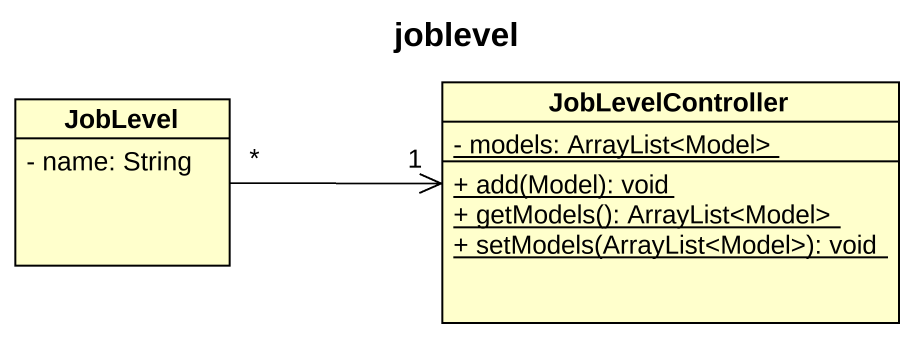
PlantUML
@startuml
title joblevel
hide circle
hide empty members
skinparam classAttributeIconSize 0
class JobLevelController {
  {static} - models: ArrayList<Model>
  {static} + add(Model): void
  {static} + getModels(): ArrayList<Model>
  {static} + setModels(ArrayList<Model>): void
}
class JobLevel {
  - name: String
}
JobLevel "*" -right-> "1" JobLevelController
@enduml
